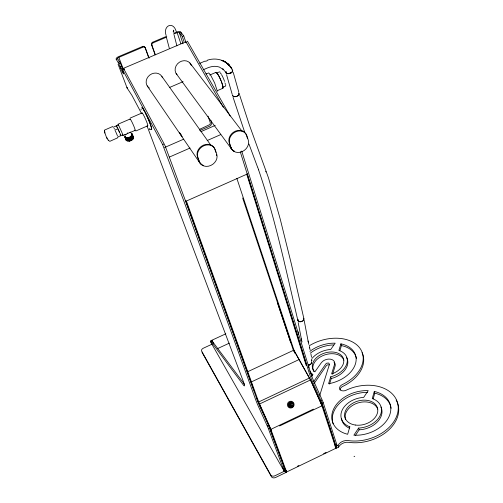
<?xml version="1.0" encoding="UTF-8"?>
<svg xmlns="http://www.w3.org/2000/svg" width="503" height="503" viewBox="0 0 503 503"><rect width="100%" height="100%" fill="white"/><g stroke="black" fill="none" stroke-linecap="round" stroke-linejoin="round"><path stroke-width="0.75" d="M141.022 109.937L141.123 109.076M298.87 321.562L297.839 320.304L297.996 319.462L297.939 320.688L298.468 321.335L300.505 321.782L303.196 320.618L303.957 318.952L291.394 264.113L280.221 219.075L268.533 178.049L249.337 124.901L239.78 95.513M127.246 138.916L129.089 138.652A3.697 1.899 -22.5 0 0 129.988 138.306L130.887 137.816A3.697 1.974 -22.2 0 0 132.333 136.238L132.484 135.665M291.671 405.55L291.815 404.11A1.113 1.094 -61.8 0 0 291.18 403.658L289.917 404.255A1.119 1.094 -61.3 0 0 289.835 405.041L291.105 405.946A1.251 1.226 -61.3 0 0 291.639 405.688A4.118 0.755 -85.8 0 1 291.658 405.846M238.667 92.98C241.012 95.84 232.92 98.594 232.6 95.105M117.947 137.684L109.817 141.343C106.913 140.004 105.919 135.584 104.781 132.691M125.618 138.118A3.672 1.805 -20.7 0 0 125.668 138.231C125.266 141.921 131.05 140.695 132.666 138.564A3.691 1.999 -21.8 0 0 133.056 137.96L133.012 136.81M125.102 137.099L125.285 138.199L126.542 138.784A3.697 1.899 -22.5 0 0 127.177 138.903M373.182 398.885L374.785 393.183L374.289 391.428L372.277 398.558A20.717 14.794 -16.4 0 1 380.274 415.327A20.717 14.794 -16.4 0 1 358.595 428.072L353.879 435.202A30.13 21.522 -16.4 0 0 388.976 416.736A30.13 21.522 -16.4 0 0 374.289 391.428M330.704 376.829L328.566 383.739A28.746 19.598 -17.3 0 0 355.426 363.952A28.746 19.598 -17.3 0 0 340.927 343.845L338.884 350.434A19.768 13.474 -17.3 0 1 346.837 363.726A19.768 13.474 -17.3 0 1 330.704 376.829L331.244 378.558L329.534 384.091M332.59 374.219L335.086 366.134A7.363 5.03 -17.3 0 0 334.897 363.348M339.858 350.698L341.443 345.574L340.927 343.845M319.707 395.477L329.446 364.342L328.799 363.047L326.755 363.166L325.825 363.921L313.621 381.727M125.983 139.023A3.697 1.823 -20.5 0 1 125.983 138.577C128.454 139.897 135.024 136.294 131.616 133.823M125.178 136.08L125.084 136.684A3.703 1.823 -20.8 0 0 125.737 137.495M123.537 68.389L164.148 143.915A3.119 0.314 66 0 1 165.569 147.083L185.67 201.363L256.763 398.716A17.479 1.528 64.8 0 0 260.667 408.122L268.483 425.337A5.489 0.472 64.8 0 1 269.633 428.097L285.377 470.607L284.182 471.185L210.964 342.574A4.999 0.371 65.1 0 1 210.713 341.078L211.794 340.581L244.609 384.481M173.164 31.878L173.768 30.551L173.604 31.614L173.623 30.167L173.73 32.249M226.161 71.715L225.973 72.099A3.521 1.779 -17.6 0 0 227.758 73.696L231.418 72.677M125.499 137.332C124.876 141.771 134.685 138.4 132.553 134.842M125.027 136.137C124.31 140.941 135.376 136.539 131.591 133.314M303.554 320.21L303.944 319.342L303.642 318.217M355.275 435.655L359.129 429.82A20.692 14.801 -16.4 0 0 380.941 406.99M314.186 383.449L326.365 365.65L327.296 364.895L329.333 364.776M311.678 376.357L312.948 374.572A19.768 13.474 -17.3 0 1 309.779 370.925M232.254 71.973L232.606 71.495L229.833 73.407M112.722 126.511L104.561 130.076L104.882 133.05M132.723 138.57L132.377 138.966A3.691 1.962 -22.5 0 1 132.088 139.243M132.666 138.564L133.421 136.816L132.515 135.703M130.868 132.031L123.046 135.615L122.26 134.867M131.453 136.571L131.541 136.476A3.697 1.999 -21.6 0 0 131.962 135.923L131.918 135.766A3.697 2.012 -21.4 0 0 132.031 134.27L132.182 134.609A3.697 2.025 -20.7 0 1 132.245 135.144L132.239 135.225A3.697 2.012 -21.3 0 1 132.037 135.804L131.918 135.766M132.05 139.262L131.308 139.777M302.768 320.971L303.208 320.606M126.41 139.62A3.697 1.823 -20.5 0 0 126.894 139.847A3.697 1.842 -21.7 0 0 131.61 138.602L131.855 138.633A3.691 1.993 -21.9 0 0 132.39 138.118L132.817 137.413A3.672 2.012 -21 0 0 132.955 136.778L132.949 136.778M130.145 118.092L142.06 112.955M123.002 135.068C122.235 133.163 119.242 126.693 118.362 124.643M131.258 139.809L130.881 140.01A3.697 1.886 -22.5 0 1 130.491 140.155M291.677 405.506A1.119 1.094 -61.3 0 1 291.426 405.701L291.275 405.77A1.113 1.094 -61.8 0 1 290.967 405.839M130.378 138.834L130.529 138.759A3.697 1.962 -22.4 0 0 131.296 138.294L131.453 138.174A3.703 1.987 -22 0 0 132.1 137.583L132.126 137.545A3.691 2.006 -21.6 0 0 132.578 136.835A3.703 2.018 -21.4 0 0 132.723 136.206A3.697 2.025 -20.1 0 0 132.585 135.672L132.572 135.647M354.018 456.598L354.734 456.252M283.988 467.853L285.528 470.538L285.974 470.318M335.369 446.538L335.809 446.331L321.819 403.287M241.723 151.057L310.747 373.283A17.366 2.308 64.7 0 0 314.419 382.72L322.102 399.86A5.458 0.71 64.6 0 1 323.196 402.633L337.142 445.689L335.96 446.255L321.97 403.211A5.458 0.704 64.6 0 0 320.876 400.445L313.193 383.299A17.366 2.289 64.7 0 1 309.508 373.861L240.258 151.705M283.887 468.004L285.44 470.714L274.996 475.744A3.332 2.433 -21.5 0 1 270.796 475.052L201.634 351.125A2.974 1.93 -21.5 0 1 203.382 348.189L212.065 344.171M396.15 400.074A37.606 26.898 -16.4 0 1 388.096 430.555A37.606 26.898 -16.4 0 1 348.73 442.319A8.105 5.929 -17.6 0 0 338.601 447.129L336.589 448.098L336.023 446.362L338.041 445.394A8.117 5.929 -17.6 0 1 348.183 440.578A37.656 26.898 -16.4 0 0 398.244 407.197A37.656 26.898 -16.4 0 0 346.089 390.253A4.753 3.314 -16.9 0 1 339.946 389.454A4.753 3.314 -16.9 0 1 342.298 384.625A35.92 24.496 -17.3 0 0 359.067 347.145A35.92 24.496 -17.3 0 0 309.282 345.768M297.512 466.212L298.908 465.539M323.63 453.631L326.089 452.449M285.735 469.896L286.603 472.009L335.922 448.255L320.266 400.734M285.44 470.714L286.075 472.43L275.644 477.454A3.326 2.433 -21.5 0 1 271.457 476.762L202.3 352.792A2.968 1.93 -21.5 0 1 202.143 352.081M284.182 471.185L268.395 428.688A5.495 0.465 64.8 0 0 267.238 425.928L268.068 425.532M320.876 400.445L321.694 400.055M268.809 428.487L269.633 428.097M322.379 403.016L323.196 402.633M271.079 430.027L270.803 429.373L313.375 409.128M279.624 425.959L322.096 405.758L310.546 379.922L293.419 349.334M258.303 402.149L309.477 378.011M310.546 379.922L259.334 404.098L260.001 405.569M251.186 382.003L299.122 359.526M247.269 371.918L293.381 350.358L294.11 350.56M210.964 342.574L211.681 342.241M217.334 348.705L229.355 343.14M211.675 340.336L225.816 333.803M230.431 73.187L230.764 73.042A3.534 1.786 -17.6 0 0 232.097 69.936M247.476 173.925L185.67 201.363L185.299 200.779M148.391 56.845L144.99 47.414A1.981 1.786 -37.4 0 0 142.569 46.483L118.412 56.713A3.389 1.616 -19.7 0 0 116.231 59.398L118.488 62.888L120.814 68.465A4.106 0.384 66.3 0 0 123.185 73.495A4.106 0.384 66.3 0 0 123.002 71.766L122.122 68.873L162.632 144.575L163.645 144.135M199.358 129.447L210.034 124.474L210.317 122.807L208.079 116.162M199.735 130.547L209.581 126.253C212.052 125.234 211.914 122.053 210.7 120.098M164.556 147.524L183.576 139.224M200.86 131.679L215.259 125.392M169.291 157.125L190.033 148.039M207.205 140.526L220.798 134.571M222.76 87.327L225.596 86.088L225.797 84.837M217.661 90.527L222.923 88.251M117.557 137.061L123.028 134.722M129.963 132.622L135.162 130.371M135.848 130.975L147.744 125.825M301.699 321.518L302.259 321.272M209.764 75.029L216.108 72.3M216.705 73.036L219.434 71.86L220.232 72.206M130.088 119.022L117.998 124.241L117.884 124.92M113.093 127.29L118.607 124.882M114.785 130.095L117.916 128.749L119.689 132.717A5.395 0.402 65.9 0 0 117.916 128.749M203.256 69.81C208.663 67.283 213.517 65.12 219.321 67.05L223.596 69.596L222.766 68.88L225.451 71.891M169.58 87.459L183.105 81.649M205.953 73.985L208.682 72.941L210.568 74.966L214.662 83.008L217.384 91.339M127.479 87.893L127.121 88.044L118.073 64.239M199.666 63.391L205.218 61.014M118.155 62.284L119.324 61.787M173.61 34.16L177.138 32.664A1.779 0.843 -18.4 0 1 179.301 32.676L182.281 36.486L183.727 35.87L185.45 41.001A4.074 0.591 67 0 0 185.953 42.365M119.173 63.623L120.349 63.127L122.273 67.842A4.106 0.39 66.3 0 0 122.82 69.2M120.047 66.484L121.267 65.968M120.513 66.93L121.732 66.415M120.814 68.465L122.034 67.949M123.631 68.798L123.556 68.289L185.726 41.862M122.745 69.804L124.222 69.181M122.499 70.433L122.99 70.225M155.119 54.821L151.497 44.66A1.974 1.786 -38.9 0 1 152.698 42.195L166.789 36.222M173.837 33.242L176.66 32.047A3.358 1.597 -18.4 0 1 180.74 32.066L183.727 35.87M116.231 59.398L117.689 58.776A1.792 0.855 -19.7 0 1 118.846 57.355L143.022 47.119A1.981 1.786 -37.4 0 1 145.442 48.049L149.108 58.21M155.32 54.733L151.956 45.289A1.981 1.786 -38.9 0 1 153.157 42.824L166.556 37.147M130.503 140.186L130.466 140.205A3.691 1.911 -22.5 0 1 129.328 140.57L128.674 140.677A3.691 1.861 -22 0 1 127.592 140.67L127.033 140.526A3.446 1.798 -20.3 0 0 127.517 140.771M230.525 73.149L230.311 73.237A3.54 1.861 -17.3 0 0 231.242 72.772M205.683 61.316L207.135 60.75M126.178 134.263L124.706 134.597M293.551 350.855L294.274 351.063M230.33 73.231L229.412 73.52A3.534 1.786 -17.6 0 1 227.582 73.658M130.252 140.802L129.34 141.054M229.978 73.356L229.412 73.52M128.781 138.08L127.976 138.256M207.23 60.241C214.265 57.788 222.578 59.103 228.173 64.126C232.581 68.546 225.797 61.341 223.125 60.813M228.852 73.627L229.249 73.551M300.505 321.782L301.102 321.687M123.556 68.289L124.235 69.207M125.555 137.778A3.71 1.83 -20.9 0 0 126.058 138.105A3.71 1.842 -21.6 0 0 126.769 138.3A3.697 1.855 -22 0 0 127.724 138.3L127.756 138.287M228.186 73.69L228.651 73.652M128.315 140.092L127.806 140.111A3.691 1.817 -21.3 0 1 127.422 140.073A3.703 1.849 -21.8 0 1 127.001 139.985L125.876 139.513L125.505 138.639M127.9 139.507L127.303 139.356A3.697 1.823 -20.7 0 1 126.322 139.105M128.152 140.708L128.013 140.557A3.697 1.823 -20.7 0 1 127.775 140.551M227.557 73.677L228.092 73.69M126.976 139.991C128.674 140.532 135.037 138.086 132.471 135.2M299.367 321.719L299.914 321.788M227.035 73.583L226.972 73.564A3.534 1.786 -17.6 0 1 226.092 71.91M150.391 129.68L149.51 129.321M126.951 139.985L126.97 139.991A3.703 1.823 -20.6 0 1 126.266 139.583M127.058 140.538L127.083 140.551A3.634 1.773 -19.2 0 1 126.699 140.312L126.668 140.331M223.043 60.888L221.704 60.354L225.3 62.083L223.602 61.203M150.152 129.189L149.309 128.636M125.775 137.508L126.008 137.596A3.71 1.849 -21.8 0 0 126.624 137.721A3.697 1.849 -21.9 0 0 127.504 137.677A3.691 1.893 -22.4 0 0 128.366 137.526L129.573 137.093A3.697 1.962 -22.3 0 0 130.352 136.665L131.729 135.338A3.703 2.012 -21.4 0 0 131.987 134.722L132.019 134.326A3.697 2.018 -20.1 0 0 131.962 134.056M222.93 60.769L225.143 61.888M289.709 404.33L291.338 403.557A1.251 1.226 -61.8 0 1 291.815 403.896M289.426 404.783L289.835 405.047M126.178 139.124L126.404 139.262A3.697 1.836 -21.2 0 0 126.668 139.362L126.775 139.406A3.691 1.849 -21.9 0 0 127.454 139.507L127.303 139.356A3.697 1.849 -21.8 0 0 128.309 139.306M225.199 61.944L229.777 65.818M226.878 63.127L228.337 64.321M131.522 133.465L131.956 134.024M133.1 136.508C135.112 139.721 128.183 142.77 126.058 140.324A4.087 2.131 -20.3 0 1 126.014 139.463M182.193 136.791L179.552 132.534M126.649 140.318L126.385 140.035A3.659 1.805 -20.4 0 1 126.266 139.746L126.259 139.708M228.205 64.151L229.645 65.654M132.591 138.52L132.591 138.52A3.691 1.842 -21.7 0 1 128.076 140.469M231.801 68.71L227.746 63.762L229.682 65.679M125.53 137.759L125.436 137.633A3.691 1.817 -20.6 0 1 125.316 137.294L125.316 137.275A3.71 1.83 -19.9 0 1 125.31 137.036M229.569 65.56L231.757 68.641L230.531 66.742M126.046 139.004L125.807 138.589A3.697 1.823 -20.7 0 0 126.052 138.922M189.87 62.95L242 131.145M230.412 66.622L231.707 68.571M210.713 341.078L243.414 385.046A16.624 1.371 65 0 0 243.024 380.62L148.385 129.497A19.975 1.874 66.1 0 0 147.014 125.989M176.1 73.495L231.179 148.511M152.698 42.195L153.157 42.824M151.648 44.868L151.956 45.289M145.141 47.622L145.442 48.049M142.569 46.483L142.871 46.905M161.916 76.487L210.587 144.845M108.214 140.041L108.61 140.595M238.994 93.225L239.239 94.25A3.496 1.811 -17.6 0 1 239.07 94.639C237.718 96.406 234.819 97.393 232.839 96.13L232.556 95.488M147.203 85.875L199.528 162.444M117.689 58.776L120.349 63.127M230.758 67.056L232.562 70.294M230.644 66.93L231.644 68.509M336.3 444.356L337.142 445.689M334.696 444.262L336.023 446.362M334.57 444.369L335.809 446.331M335.344 446.13L336.589 448.098M335.922 448.255L335.174 446.35M125.197 137.023L125.203 137.036A3.703 1.817 -20.4 0 0 126.09 137.929M284.912 470.393L286.075 472.43M223.301 107.233L186.487 42.705A3.031 0.434 67 0 0 185.764 42.573M293.507 349.692L310.514 380.073L321.706 405.034M106.699 137.545L106.881 137.872M107.001 138.092L107.183 138.419M114.087 128.284L114.414 128.919M162.632 144.575L184.205 202.011L255.518 399.307A17.479 1.515 64.8 0 0 259.422 408.706L267.238 425.928M181.42 135.973L180.671 134.031M115.319 130.78L117.438 135.785M260.303 406.235L262.113 410.222M262.717 411.548L268.118 423.451M268.413 424.111L270.803 429.373M292.344 402.419L292.884 403.613M268.633 425.261L285.528 470.538M321.832 405.104L322.096 405.758M258.454 169.498L258.63 169.819L257.649 167.222M176.251 31.607C173.334 20.623 162.645 25.609 166.135 35.499M118.846 57.355L123.235 68.961M257.492 166.946L248.966 144.021M286.603 472.009L270.256 427.802L261.29 407.826A17.479 1.54 64.8 0 1 257.391 398.42L186.406 201.037M271.067 430.241L271.532 431.505M258.498 169.612C275.317 218.78 285.88 269.809 297.839 320.304M185.852 201.282L253.839 390.089M244.565 131.855L233.096 97.356M265.76 171.29L265.993 171.944M177.138 32.664L180.904 43.774M215.919 152.39L214.781 149.064A9.563 8.048 -35.4 0 0 203.426 145.147A9.563 8.048 -35.4 0 0 197.421 156.691L198.968 161.067A9.538 8.004 -35.3 0 0 201.791 164.582M179.301 32.676L183.054 43.792M182.281 36.486L184.004 41.611M180.74 32.066L181.476 34.261M169.291 48.187L166.506 37.681M236.831 178.326L295.142 353.672M242.641 197.981L293.651 351.169M277.411 302.674L288.15 334.916M288.395 335.658L290.615 342.323M176.899 45.905L174.126 35.065M338.041 445.394L338.601 447.129M247.489 138.507L246.426 135.162A9.538 7.979 -38.2 0 0 235.297 131.182A9.538 7.979 -38.2 0 0 229.198 142.733L230.651 147.134A9.507 7.935 -38 0 0 232.474 149.976M247.294 174.007L306.667 365.266M246.753 174.245L306.201 365.48M358.595 428.072L359.129 429.82M226.551 74.677L232.216 94.394M233.26 72.451L238.837 92.231M104.624 132.094L104.718 132.446M309.332 346.429L310.112 349.868M308.855 344.423L308.238 341.757M309.697 347.982L309.546 347.334M308.062 340.99L308.345 342.229M301.838 341.16L302.026 342.002M308.169 341.462L304.17 320.38M301.53 339.808L301.731 340.688M298.191 322.517L301.429 339.349M301.328 338.884L301.637 340.273M104.347 130.843L104.479 131.484M310.929 353.879L311.495 357.237M311.715 359.18L311.772 360.425M311.772 360.714L311.766 360.135M120.582 135.735A5.395 0.402 65.9 0 1 120.406 135.54M116.344 126.624A5.395 0.402 65.9 0 1 116.212 125.945M142.016 113.42A7.036 0.673 66.1 0 1 145.556 119.186A7.036 0.673 66.1 0 1 147.348 125.492M145.204 112.659A11.582 1.125 66.1 0 1 150.215 124.052A11.582 1.125 66.1 0 1 151.246 129.114M142.116 107.969A11.582 1.125 66.1 0 1 142.934 108.749M143.236 109.189A11.582 1.125 66.1 0 1 144.757 111.817M141.802 107.818A11.997 1.163 66.1 0 1 148.039 118.576A11.997 1.163 66.1 0 1 151.208 129.321M130.107 119.538A6.218 0.534 66 0 1 133.062 124.367A6.218 0.534 66 0 1 134.829 130.101M132.006 135.76A3.703 1.817 -20.4 0 1 126.278 137.985M127.957 138.306A3.741 1.968 -23 0 1 127.737 138.331M131.421 136.565A3.691 1.93 -22.6 0 1 130.623 137.206M128.843 138.036A3.691 1.93 -22.6 0 0 129.749 137.69L129.812 137.69A3.703 2.025 -22.2 0 0 130.686 137.244M133.32 138.042A3.691 1.968 -22.3 0 1 132.075 139.777M133.383 138.017A3.691 1.924 -20.3 0 1 131.905 139.953M127.548 140.526A3.697 1.823 -20.7 0 1 126.215 139.62M133.031 136.803A3.697 2.012 -21.5 0 1 132.911 137.803M132.817 137.979A3.697 2.012 -21.5 0 1 132.44 138.495A4.093 2.031 -20.5 0 1 126.995 140.218A4.093 2.031 -20.5 0 1 126.442 137.413M128.359 140.092A3.659 1.937 -22.4 0 0 128.768 140.041L128.799 140.029A3.722 1.918 -22.5 0 0 129.805 139.752L130.34 139.557A3.659 1.937 -22.4 0 0 130.811 139.344A3.691 1.955 -22.4 0 0 131.692 138.753M132.761 137.2A3.697 1.968 -22.3 0 1 131.604 138.595M132.836 136.527A3.697 2.012 -21.4 0 1 132.673 137.206M132.572 135.779A3.697 2.012 -21.4 0 1 132.742 136.055M127.919 139.469A3.71 1.842 -21.6 0 0 128.403 139.419A3.697 1.893 -22.4 0 0 129.372 139.237L129.523 139.186A3.697 1.918 -22.5 0 0 130.384 138.841M132.566 135.609A3.697 1.905 -22.5 0 1 128.347 139.186M132.465 135.47A3.697 1.823 -20.6 0 1 130.264 137.891A3.697 1.823 -20.6 0 1 126.366 138.495M126.033 138.363A3.697 1.823 -20.6 0 1 125.656 138.08M125.454 137.703A3.697 1.823 -20.6 0 1 125.423 137.407M132.226 134.886A3.697 1.823 -20.6 0 1 132.327 135.018M126.259 139.696A3.71 1.842 -19.3 0 1 126.24 139.513M132.471 135.86A3.691 2.025 -20.2 0 1 132.635 136.011M131.56 133.785A3.697 2.025 -20.1 0 1 131.836 134.005M131.541 133.924A3.634 1.981 -19.7 0 1 131.78 134.081M133.15 137.885A3.446 1.798 -20.3 0 1 128.862 140.897M127.278 133.194A2.76 0.314 -23.9 0 1 127.894 132.918M132.163 135.615A4.093 2.031 -20.5 0 1 132.415 138.514M131.076 133.748A4.099 2.037 -21.1 0 1 132.063 136.388A4.099 2.037 -21.1 0 1 126.813 138.526A4.099 2.037 -21.1 0 1 125.373 136.068M226.658 72.834A2.961 1.496 -17.6 0 1 226.532 72.621M298.084 332.03A3.125 1.93 -18.9 0 1 298.078 334.388M297.958 332.005A3.125 1.836 -17.9 0 1 298.31 334.055M289.653 404.915A1.251 1.226 -61.3 0 1 289.715 404.324M289.973 404.205A3.886 0.566 -24.1 0 1 289.772 404.274M291.3 403.569A3.886 0.585 -24.6 0 1 291.143 403.664M362.041 352.672A35.876 24.502 -17.3 0 1 342.826 386.361A4.747 3.314 -16.9 0 0 340.085 390.007M313.866 371.654A16.14 11.022 -17.3 0 1 313.576 371.113M313.331 370.548A16.14 11.022 -17.3 0 1 324.705 354.923A16.14 11.022 -17.3 0 1 343.882 360.173M333.992 362.198A7.363 5.03 -17.3 0 1 334.508 362.738M308.836 367.919A19.768 13.474 -17.3 0 1 308.93 364.732M312.011 358.444A19.768 13.474 -17.3 0 1 330.723 349.478L335.187 343.184A28.746 19.598 -17.3 0 0 309.879 351.364M346.492 357.369A19.743 13.48 -17.3 0 1 331.244 378.558M312.25 375.225A19.743 13.48 -17.3 0 1 310.728 373.339M341.443 345.574A28.709 19.604 -17.3 0 1 356.42 358.413M310.433 353.087A28.709 19.604 -17.3 0 1 333.464 344.92M390.705 406.323A30.092 21.522 -16.4 0 1 391.133 408.31M333.137 423.809A30.092 21.522 -16.4 0 1 367.536 392.353M374.785 393.183A30.092 21.522 -16.4 0 1 390.504 405.676M349.321 428.135A20.692 14.801 -16.4 0 1 341.562 418.848M345.592 419.559A16.92 12.103 -16.4 0 1 357.652 403.029A16.92 12.103 -16.4 0 1 377.759 409.096M215.825 72.797A8.683 1.358 66.8 0 1 220.509 79.317A8.683 1.358 66.8 0 1 222.603 88.258M216.56 73.004A7.966 1.245 66.8 0 1 216.774 73.142M217.026 73.375A7.966 1.245 66.8 0 1 220.968 80.694M221.301 81.549A7.966 1.245 66.8 0 1 222.64 87.597M260.824 408.046A17.479 1.534 64.8 0 1 256.92 398.64M220.521 73.149A6.941 1.107 66.9 0 1 220.867 73.601M221.056 73.872A6.941 1.107 66.9 0 1 221.251 74.174M221.66 74.859A6.941 1.107 66.9 0 1 221.873 75.236M222.087 75.639A6.941 1.107 66.9 0 1 222.301 76.054M222.521 76.487A6.941 1.107 66.9 0 1 222.955 77.399M223.169 77.871A6.941 1.107 66.9 0 1 223.382 78.342M223.584 78.826A6.941 1.107 66.9 0 1 223.973 79.782M224.156 80.26A6.941 1.107 66.9 0 1 224.332 80.725M224.646 81.631A6.941 1.107 66.9 0 1 224.784 82.064M225.118 83.24A6.941 1.107 66.9 0 1 225.319 84.202M176.999 74.683A8.708 7.683 -39.3 0 1 179.445 62.19A8.708 7.683 -39.3 0 1 191.341 65.434M234.373 151.302A9.601 8.01 -38 0 1 233.373 150.774M232.927 150.466A9.601 8.01 -38 0 1 230.299 146.071M234.398 151.221A9.507 7.935 -38 0 1 233.379 150.674M149.347 88.044A8.733 7.746 -35.8 0 1 149.718 75.092A8.733 7.746 -35.8 0 1 162.526 77.77M203.357 165.412A9.626 8.079 -35.3 0 1 198.591 160.011M216.56 154.578A9.538 8.004 -35.3 0 1 216.661 155.76M211.939 341.38A4.999 0.371 65.1 0 1 213.561 343.474M212.002 341.147A4.231 0.314 65.1 0 1 212.266 341.254M211.713 341.172A4.999 0.371 65.1 0 1 211.794 340.581M141.494 113.577A19.975 1.874 66.1 0 0 139.186 109.025L131.987 95.476L127.121 88.044A3.332 1.647 -19.8 0 1 127.001 87.409M230.148 115.998A3.093 0.478 66.6 0 0 229.777 115.3L187.946 42.082A3.031 0.44 67 0 0 187.129 41.359M185.733 42.397A3.031 0.434 67 0 1 186.506 42.73M292.149 405.217A2.056 2.018 -61.4 0 1 292.01 405.475M291.149 406.242A2.056 2.018 -61.4 0 1 290.017 406.418M349.837 426.821L347.655 434.284A30.13 21.522 -16.4 0 1 333.615 409.052A30.13 21.522 -16.4 0 1 368.215 390.636L363.656 397.42A20.717 14.794 -16.4 0 0 342.191 410.083A20.717 14.794 -16.4 0 0 349.837 426.821M334.558 364.398L331.596 373.955A16.159 11.022 -17.3 0 0 342.864 357.331A16.159 11.022 -17.3 0 0 320.945 354.571A16.159 11.022 -17.3 0 0 314.872 371.849L321.298 362.782A7.375 5.03 -17.3 0 1 330.175 359.129A7.375 5.03 -17.3 0 1 334.558 364.398M126.033 138.589L125.75 138.954L126.039 138.595M117.451 127.812L116.294 125.92A5.395 0.402 65.9 0 1 117.451 127.812M199.402 161.702L197.855 157.32A9.57 8.048 -35.4 0 1 203.866 145.769A9.57 8.048 -35.4 0 1 215.227 149.687L216.724 154.081A9.544 8.004 -35.3 0 1 210.7 165.506A9.544 8.004 -35.3 0 1 199.402 161.702M231.103 147.75L229.651 143.349A9.544 7.979 -38.2 0 1 235.762 131.792A9.544 7.979 -38.2 0 1 246.898 135.772L248.3 140.186A9.519 7.941 -38 0 1 242.182 151.623A9.519 7.941 -38 0 1 231.103 147.75M120.67 135.716L120.066 133.672A5.395 0.402 65.9 0 1 120.67 135.716M308.232 365.033A3.119 3.056 16.9 0 0 311.621 361.72A3.119 3.075 28 0 1 308.207 365.052M355.307 425.041A16.939 12.097 -16.4 0 0 377.59 408.449A16.939 12.097 -16.4 0 0 350.692 404.575A16.939 12.097 -16.4 0 0 355.307 425.041M291.822 406.55A2.062 2.018 -61.5 0 0 292.004 402.997A2.062 2.018 -61.5 0 0 288.873 404.664A2.062 2.018 -61.5 0 0 291.822 406.55M292.262 407.072A2.748 2.691 -61.5 0 0 292.237 402.337A2.748 2.691 -61.5 0 0 288.194 404.796A2.748 2.691 -61.5 0 0 292.262 407.072M292.35 407.606A3.433 3.364 -61.5 0 0 292.488 401.69A3.433 3.364 -61.5 0 0 287.351 404.607A3.433 3.364 -61.5 0 0 292.35 407.606"/></g></svg>
